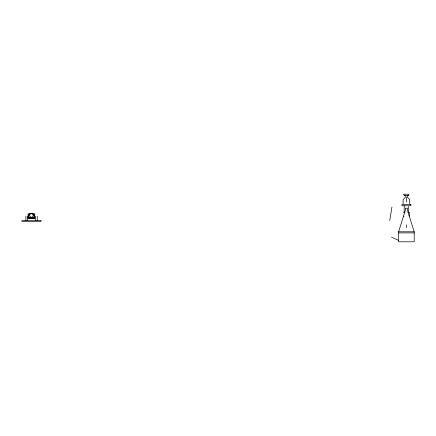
<?xml version="1.0" encoding="UTF-8"?>
<svg xmlns="http://www.w3.org/2000/svg" width="436" height="436" viewBox="0 0 436 436"><rect width="100%" height="100%" fill="white"/><g stroke="black" fill="none" stroke-linecap="round" stroke-linejoin="round"><path stroke-width="0.65" d="M406.417 227.821L406.417 224.747M409.742 203.885L409.693 199.568L407.54 197.377L407.606 195.802L408.396 195.312M389.735 220.556L391.959 206.958M398.629 231.789L405.306 210.435L405.306 208.212L407.529 208.212L407.529 210.435L414.2 231.789L414.2 241.8L398.629 241.8L398.629 231.789L414.2 231.789M28.569 214.948L30.291 213.482A3.543 3.543 0 0 1 32.542 213.482L34.264 214.948M403.431 212.441L404.919 212.441M407.878 212.441L409.399 212.441L409.132 216.223M30.76 213.738L28.76 213.738L28.76 217.335L34.095 217.335L34.095 213.738L32.095 213.738M28.558 215.967L28.76 215.771A1.957 1.957 0 0 1 28.863 215.117L30.438 213.629A3.074 3.074 0 0 1 32.395 213.635L33.975 215.117A1.957 1.957 0 0 1 34.073 215.738L34.226 215.967M403.431 216.223L404.003 216.223M28.089 218L34.766 218M398.629 232.9L414.2 232.9M404.434 195.312L405.224 195.802L405.289 197.377L403.137 199.568L403.093 203.885M391.512 237.13L398.7 240.459M408.641 206.457L408.641 212.381M406.417 196.87L406.417 201.988M404.194 205.765L404.194 212.37M37.213 216.229L37.213 220.66M35.43 216.229L35.43 220.66M34.766 213.738L34.766 218.447L28.089 218.447L28.089 213.738M27.648 216.229L27.648 220.66M25.866 216.229L25.866 220.66M403.752 194.565L404.194 195.312L408.723 195.306L409.082 194.87L408.641 194.2L404.205 194.2L403.752 194.565M410.865 204.435L401.965 204.435L401.965 205.765L410.865 205.765L410.865 204.435M41.049 220.676L21.8 220.676L21.8 221.39L41.049 221.39L41.049 220.676M30.52 217.019A1.82 1.82 0 0 0 33.245 215.444A1.82 1.82 0 0 0 30.52 213.869A1.82 1.82 0 0 0 30.52 217.019"/></g></svg>
